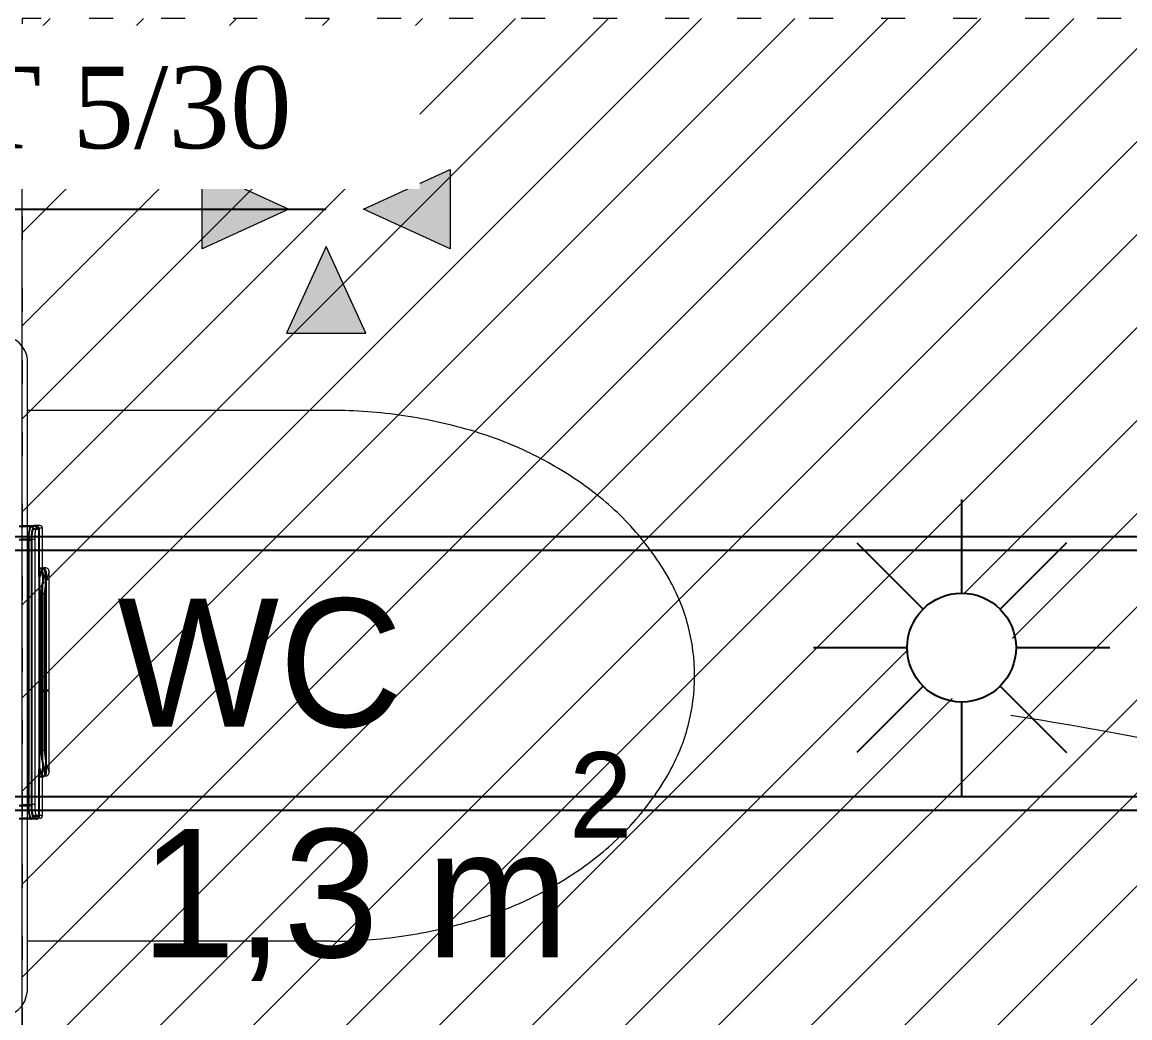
# Model space of a CAD drawing. Header units: centimetres. Extents: x 2666 to 9670, y 1889 to 5633.
# Drawn here: x 5291 to 5372.4, y 4320 to 4393.1 of the extents above; entities that cross this region are included whole.
import ezdxf

# ---------------------------------------------------------------- set-up
doc = ezdxf.new("R2010")
doc.units = ezdxf.units.CM
doc.header["$LTSCALE"] = 12.7
doc.linetypes.add('Style de ligne -5', pattern=[0.41656, 0.13885, -0.27771])
for name, color, linetype, lineweight in [('B aménagement intérieur', 7, 'Continuous', 5), ('B Faux plafonds-1', 7, 'Continuous', 5), ('B Général', 7, 'Continuous', 5), ('C ANNOTATIONS-prestations', 7, 'Continuous', 5), ('C ANNOTATIONS-texte', 7, 'Continuous', 5), ('C ANNOTATIONS-texte surfaces', 7, 'Continuous', 5), ('prlm-ELEC-CFO', 1, 'Continuous', 25)]:
    doc.layers.add(name, color=color, linetype=linetype, lineweight=lineweight)
for name, color, linetype in [('MTI900_Alu', 252, 'Continuous'), ('prlm-CHAUFF', 4, 'Continuous'), ('prlm-VMC', 93, 'Continuous')]:
    doc.layers.add(name, color=color, linetype=linetype)
doc.styles.add('Eurostile', font='')
doc.styles.add('prlm-vmc', font='pala.ttf', dxfattribs={"height": 14})
doc.styles.get('Eurostile').set_extended_font_data('Eurostile')

# ---------------------------------------------------------------- blocks, each defined once
blk = doc.blocks.new('G 100_80')
at = {"layer": 'B Général', "color": 7, "linetype": 'Continuous', "lineweight": 5}
for p, q in [((48.52, 43.75), (48.52, -43.75)), ((49.353, 10.75), (48.52, 10.75)), ((49.8, 10.75), (49.353, 10.75)), ((50, 10.55), (49.551, 10.55)), ((50, 10.55), (50, 7.06)), ((48.52, 9.75), (49.23, 9.75)), ((49.23, 9.75), (49.23, -9.75)), ((49.428, 9.75), (49.23, 9.75)), ((49.428, -9.75), (49.428, 9.75)), ((50.2, 7.65), (50, 7.65)), ((50.5, 7.35), (50.5, 7.35)), ((50.5, 7.35), (50.5, 1.416)), ((49.997, -5.76), (49.997, 5.76)), ((49.997, 5.74), (50.134, 5.74)), ((50.134, 1.416), (50.134, 5.74)), ((50.134, 1.416), (49.997, 1.416)), ((49.997, 1.307), (50.134, 1.307)), ((50.5, 1.416), (50.134, 1.416)), ((50.134, -5.74), (50.134, 1.307)), ((50.134, 1.307), (50.5, 1.307)), ((50.5, 1.307), (50.5, -7.35)), ((49.997, -5.74), (50.134, -5.74)), ((50, -7.037), (50, -10.55)), ((50.2, -7.65), (50, -7.65)), ((50.5, -7.35), (50.5, -7.35)), ((49.23, -9.75), (48.52, -9.75)), ((49.23, -9.75), (49.428, -9.75)), ((50, -10.55), (49.551, -10.55)), ((48.52, -10.75), (49.353, -10.75)), ((49.8, -10.75), (49.353, -10.75))]:
    blk.add_line(p, q, dxfattribs=at)
at = {"layer": 'B Général', "color": 7, "linetype": 'Continuous', "lineweight": 5, "flags": 128}
blk.add_lwpolyline([(9.5, -45), (9.5, 45), (48.52, 45), (48.52, -45)], close=True, dxfattribs=at)
for points in [[(49.23, 9.75, -0.052931), (49.238, 10.257, -0.052931), (49.353, 10.75)], [(49.8, 10.75, -0.198912), (49.941, 10.691, -0.198912), (50, 10.55)], [(49.998, 6.954, -0.015616), (50.088, 7.305, -0.015616), (50.2, 7.65)], [(50.134, 5.74, -0.052763), (50.232, 6.564, -0.052763), (50.5, 7.35)], [(50.2, 7.65, -0.198912), (50.412, 7.562, -0.198912), (50.5, 7.35)], [(50, -7.055), (50, -7.051, -0.000336), (49.997, -5.769), (49.997, -5.76)], [(50.5, -7.35, -0.052495), (50.232, -6.564, -0.052495), (50.134, -5.74)], [(50.2, -7.65, -0.015662), (50.088, -7.305, -0.015662), (49.998, -6.954)], [(50.5, -7.35, -0.198912), (50.412, -7.562, -0.198912), (50.2, -7.65)], [(49.353, -10.75, -0.057305), (49.234, -10.257, -0.057305), (49.23, -9.75)], [(50, -10.55, -0.198912), (49.941, -10.691, -0.198912), (49.8, -10.75)]]:
    blk.add_lwpolyline(points, format="xyb", dxfattribs=at)
blk.add_lwpolyline([(49.997, 5.76), (50, 7.067), (50, 7.068)], dxfattribs=at)
at = {"layer": 'B Général', "color": 7, "linetype": 'Continuous', "lineweight": 5}
for points, knots in [([(49.353, 10.75), (49.355, 10.75), (49.382, 10.75), (49.428, 10.736), (49.462, 10.717), (49.488, 10.698), (49.509, 10.674), (49.527, 10.647), (49.539, 10.619), (49.55, 10.579), (49.551, 10.554), (49.551, 10.552), (49.551, 10.55)], [0, 0, 0, 1, 2, 3, 4, 5, 6, 7, 8, 9, 9, 10, 10, 10]), ([(49.428, 9.75), (49.426, 10.038), (49.478, 10.413), (49.517, 10.522), (49.54, 10.549), (49.55, 10.55), (49.551, 10.55), (49.551, 10.55)], [0, 0, 0, 1, 2, 3, 4, 4, 5, 5, 5]), ([(49.551, -10.55), (49.517, -10.533), (49.484, -10.424), (49.425, -10.055), (49.428, -9.753), (49.428, -9.752), (49.428, -9.75)], [0, 0, 0, 1, 2, 3, 3, 4, 4, 4]), ([(49.551, -10.55), (49.551, -10.552), (49.55, -10.579), (49.537, -10.626), (49.518, -10.661), (49.499, -10.686), (49.475, -10.708), (49.449, -10.726), (49.421, -10.738), (49.382, -10.749), (49.356, -10.75), (49.355, -10.75), (49.353, -10.75)], [0, 0, 0, 1, 2, 3, 4, 5, 6, 7, 8, 9, 9, 10, 10, 10])]:
    blk.add_open_spline(points, degree=2, knots=knots, dxfattribs=at)
at = {"layer": 'C ANNOTATIONS-prestations'}
blk.add_line((48.52, -43.75), (47.42, -43.75), dxfattribs=at)
blk = doc.blocks.new('A n0.MTI900_Alu_390')
at = {"layer": 'MTI900_Alu', "color": 1, "linetype": 'Continuous'}
for p, q in [((-1.075, -3.9853), (-1.075, -3.902)), ((-0.975, -3.902), (-0.975, -3.973)), ((0.975, -3.973), (0.975, -3.902)), ((1.075, -3.902), (1.075, -3.9853)), ((-1.075, -4.03), (-1.075, -3.9853)), ((-0.975, -3.973), (0.975, -3.973)), ((-0.975, -3.9928), (-0.975, -3.973)), ((0.975, -3.973), (0.975, -3.9928)), ((1.075, -4.03), (1.075, -3.9853)), ((-1.055, -4.05), (-1.055, -4.0051)), ((-1.055, -4.05), (-0.706, -4.05)), ((0.975, -3.9928), (-0.975, -3.9928)), ((-0.765, -4.07), (-0.765, -4.05)), ((0.576, -4.0497), (-0.576, -4.0497)), ((-0.574, -4.0497), (-0.574, -4.0634)), ((-0.1416, -4.0634), (-0.574, -4.0634)), ((-0.1416, -4.0634), (-0.1416, -4.0497)), ((-0.1416, -4.1), (-0.1416, -4.0634)), ((-0.1307, -4.0497), (-0.1307, -4.0634)), ((0.574, -4.0634), (-0.1307, -4.0634)), ((-0.1307, -4.0634), (-0.1307, -4.1)), ((0.574, -4.0497), (0.574, -4.0634)), ((0.7037, -4.05), (1.055, -4.05)), ((0.765, -4.07), (0.765, -4.05)), ((1.055, -4.05), (1.055, -4.0051)), ((-0.735, -4.1), (-0.735, -4.1)), ((-0.735, -4.1), (-0.1416, -4.1)), ((-0.1307, -4.1), (0.735, -4.1)), ((0.735, -4.1), (0.735, -4.1))]:
    blk.add_line(p, q, dxfattribs=at)
for centre, radius, start, end in [((-0.9965, -4.212), 0.2399, 84.86995, 109.10907), ((0.9987, -4.1937), 0.2219, 69.89148, 96.1295), ((-1.055, -4.03), 0.02, 180, 270), ((-0.5689, -4.6164), 0.5805, 102.58374, 109.74123), ((-0.5689, -4.4578), 0.3944, 90.7355, 114.8981), ((0.5685, -4.4598), 0.3964, 65.16337, 89.20304), ((0.5693, -4.6145), 0.5786, 70.22595, 77.40425), ((1.055, -4.03), 0.02, 270, 0), ((-0.735, -4.07), 0.03, 180, 270), ((0.735, -4.07), 0.03, 270, 0)]:
    blk.add_arc(centre, radius, start, end, dxfattribs=at)
for centre, major_axis, start_param, end_param in [((-1.055, -3.9853), (0.02, 0), 3.141593, 4.712389), ((1.055, -3.9853), (-0.02, 0), 1.570796, 3.141593)]:
    blk.add_ellipse(centre, major_axis=major_axis, ratio=0.989815, start_param=start_param, end_param=end_param, dxfattribs=at)
for points, knots in [([(-0.975, -3.9928), (-0.9803, -3.9928), (-0.9856, -3.9929), (-0.996, -3.9932), (-1.0011, -3.9934), (-1.0083, -3.9939), (-1.0107, -3.9941), (-1.0153, -3.9945), (-1.0176, -3.9947), (-1.0241, -3.9955), (-1.0281, -3.996), (-1.0355, -3.9972), (-1.0388, -3.9978), (-1.0446, -3.9991), (-1.047, -3.9998), (-1.05, -4.0009), (-1.0509, -4.0013), (-1.0524, -4.0021), (-1.053, -4.0024), (-1.0545, -4.0036), (-1.055, -4.0043), (-1.055, -4.0051)], [0, 0, 0, 0, 0.125, 0.125, 0.25, 0.25, 0.3125, 0.3125, 0.375, 0.375, 0.5, 0.5, 0.625, 0.625, 0.75, 0.75, 0.8125, 0.8125, 0.875, 0.875, 1, 1, 1, 1]), ([(-0.576, -4.0497), (-0.5891, -4.0497), (-0.6021, -4.0497), (-0.6211, -4.0498), (-0.6274, -4.0498), (-0.6399, -4.0498), (-0.6461, -4.0498), (-0.6642, -4.0499), (-0.6756, -4.0499), (-0.6918, -4.05), (-0.6971, -4.05), (-0.7038, -4.05), (-0.7053, -4.05), (-0.7068, -4.05)], [0, 0, 0, 0, 0.125, 0.125, 0.1875, 0.1875, 0.25, 0.25, 0.375, 0.375, 0.4375, 0.4375, 0.4568651, 0.4568651, 0.4568651, 0.4568651]), ([(0.7055, -4.05), (0.6995, -4.05), (0.6933, -4.05), (0.6813, -4.05), (0.6756, -4.0499), (0.6642, -4.0499), (0.6524, -4.0499), (0.6402, -4.0498), (0.6278, -4.0498), (0.6214, -4.0498), (0.6021, -4.0497), (0.5891, -4.0497), (0.576, -4.0497)], [0.5494968, 0.5494968, 0.5494968, 0.5494968, 0.625, 0.625, 0.6875, 0.6875, 0.75, 0.8125, 0.8125, 0.875, 0.875, 1, 1, 1, 1]), ([(1.055, -4.0051), (1.055, -4.0043), (1.0545, -4.0036), (1.053, -4.0024), (1.0523, -4.002), (1.0508, -4.0013), (1.0491, -4.0006), (1.0469, -3.9998), (1.0444, -3.9991), (1.0431, -3.9988), (1.0387, -3.9978), (1.0354, -3.9971), (1.0299, -3.9963), (1.028, -3.996), (1.0239, -3.9955), (1.0218, -3.9952), (1.0153, -3.9945), (1.0107, -3.9941), (1.0034, -3.9936), (1.0009, -3.9935), (0.9958, -3.9932), (0.9933, -3.9931), (0.9856, -3.9929), (0.9803, -3.9928), (0.975, -3.9928)], [0, 0, 0, 0, 0.125, 0.125, 0.1875, 0.1875, 0.25, 0.3125, 0.3125, 0.375, 0.375, 0.5, 0.5, 0.5625, 0.5625, 0.625, 0.625, 0.75, 0.75, 0.8125, 0.8125, 0.875, 0.875, 1, 1, 1, 1])]:
    blk.add_open_spline(points, degree=3, knots=knots, dxfattribs=at)
blk = doc.blocks.new('xi.bep')
at = {"layer": 'prlm-VMC', "linetype": 'ByBlock', "lineweight": 5}
h = blk.add_hatch(color=0, dxfattribs=at)
h.paths.add_polyline_path([(0, 2.736), (2.921, 9.103), (-2.921, 9.103)])
h.paths.add_polyline_path([(9.103, -2.921), (9.103, 2.921), (2.736, 0)])
h.paths.add_polyline_path([(2.921, -9.103), (0, -2.736), (-2.921, -9.103)])
h.paths.add_polyline_path([(-9.103, -2.921), (-2.736, 0), (-9.103, 2.921)])
at = {"layer": 'prlm-VMC', "color": 0, "linetype": 'ByBlock', "lineweight": 5, "flags": 128}
for points in [[(2.921, 9.103), (-2.921, 9.103), (0, 2.736)], [(-9.103, -2.921), (-9.103, 2.921), (-2.736, 0)], [(9.103, 2.921), (9.103, -2.921), (2.736, 0)], [(-2.921, -9.103), (2.921, -9.103), (0, -2.736)]]:
    blk.add_lwpolyline(points, close=True, dxfattribs=at)
blk = doc.blocks.new('xi.SPOT')
at = {"color": 0, "lineweight": 5}
blk.add_wipeout([(-4, 0), (-2.828, -2.828), (0, -4), (2.828, -2.828), (4, 0), (2.828, 2.828), (0, 4), (-2.828, 2.828)], dxfattribs=at).dxf.layer = 'prlm-ELEC-CFO'
at = {"layer": 'prlm-ELEC-CFO', "color": 0, "linetype": 'ByBlock', "lineweight": -2, "flags": 128}
for points in [[(0, 10.878), (0, 4)], [(-7.692, 7.692), (-2.828, 2.828)], [(7.692, 7.692), (2.828, 2.828)], [(-10.878, 0), (-4, 0)], [(4, 0), (10.878, 0)], [(-2.828, -2.828), (-7.692, -7.692)], [(2.828, -2.828), (7.692, -7.692)], [(0, -4), (0, -10.878)]]:
    blk.add_lwpolyline(points, dxfattribs=at)
at = {"layer": 'prlm-ELEC-CFO', "color": 0, "linetype": 'ByBlock', "lineweight": -2}
blk.add_circle((0, 0), 4, dxfattribs=at)
blk = doc.blocks.new('200_wc-2')
at = {"layer": 'B Général', "color": 7, "linetype": 'Continuous', "lineweight": 5}
for p, q in [((-25, -20.1), (-25, 0)), ((-24.9, 0.1), (24.9, 0.1)), ((25, -20.1), (25, 0)), ((-19.5, -44.2), (-19.5, -21.9)), ((19.5, -44.2), (19.5, -21.9))]:
    blk.add_line(p, q, dxfattribs=at)
at = {"layer": 'B Général', "color": 7, "linetype": 'Continuous', "lineweight": 5, "flags": 128}
blk.add_lwpolyline([(-25, -20.1), (-24.9, -20.6), (-24.75, -20.9), (-24.55, -21.2), (-24.3, -21.45), (-23.9, -21.7), (-23.4, -21.85), (-23.15, -21.9), (23.25, -21.9), (23.55, -21.85), (23.9, -21.7), (24.2, -21.5), (24.45, -21.3), (24.65, -21.05), (24.8, -20.75), (24.9, -20.5), (24.95, -20.3), (25, -20.1)], dxfattribs=at)
for points in [[(-19.5, -44.199), (-19.5, -44.2, 0.036537), (-19.11, -49.53, 0.035337), (-17.941, -54.747), (-17.94, -54.75, 0.041299), (-16.221, -59.088), (-16.22, -59.09), (-16.217, -59.097, 0.041783), (-13.79, -63.08, 0.053503), (-10.774, -66.396), (-10.77, -66.4, 0.054816), (-7.122, -69.019), (-7.12, -69.02, 0.063755), (-3.68, -70.42), (-3.678, -70.421, 0.064897), (0, -70.9)], [(0, -70.9, 0.064897), (3.678, -70.421), (3.68, -70.42, 0.063726), (7.12, -69.02), (7.122, -69.019, 0.054816), (10.77, -66.4), (10.774, -66.396, 0.053503), (13.79, -63.08, 0.041783), (16.217, -59.097), (16.22, -59.09), (16.221, -59.088, 0.041299), (17.94, -54.75), (17.941, -54.747, 0.035337), (19.11, -49.53, 0.036556), (19.5, -44.2)]]:
    blk.add_lwpolyline(points, format="xyb", dxfattribs=at)
at = {"layer": 'B Général', "color": 7, "linetype": 'Continuous', "lineweight": 5}
for centre, start, end in [((-24.9, 0), 90, 180), ((24.9, 0), 0, 90)]:
    blk.add_arc(centre, 0.1, start, end, dxfattribs=at)

msp = doc.modelspace()

# ---------------------------------------------------------------- hatches: boundary and pattern name
at = {"layer": 'B Faux plafonds-1', "linetype": 'Continuous', "lineweight": 5, "true_color": 0xaaaaaa}
h = msp.add_hatch(dxfattribs=at)
h.set_pattern_fill('F_P__SOFFITE', color=253, style=0, pattern_type=2)
h.set_pattern_definition([(45, (5697.463, 4702.054), (-3.527778, 3.30729), [])])
h.paths.add_polyline_path([(5291.038, 4300.389), (5433.038, 4300.389), (5433.038, 4393.389), (5291.038, 4393.389)])

# ---------------------------------------------------------------- linework, layer by layer
at = {"layer": 'B aménagement intérieur', "color": 7, "linetype": 'Style de ligne -5', "lineweight": 5, "flags": 128}
msp.add_lwpolyline([(5291.038, 4300.389), (5433.038, 4300.389), (5433.038, 4393.389), (5291.038, 4393.389)], close=True, dxfattribs=at)
at = {"layer": 'prlm-CHAUFF', "ltscale": 50}
for p, q in [((5286.809, 4355.344), (5398.811, 4355.344)), ((5286.809, 4354.344), (5399.811, 4354.344)), ((5286.913, 4336.244), (5605.314, 4336.244)), ((5286.913, 4335.244), (5606.314, 4335.244))]:
    msp.add_line(p, q, dxfattribs=at)
at = {"layer": 'prlm-VMC'}
msp.add_lwpolyline([(5242.719, 4379.39), (5313.374, 4379.39)], dxfattribs=at)

# ---------------------------------------------------------------- block references
at = {"layer": 'B aménagement intérieur', "color": 7, "xscale": -1, "rotation": 180}
msp.add_blockref('G 100_80', (5242.531, 4345.389), dxfattribs=at)
at = {"layer": 'B Général', "rotation": 90}
msp.add_blockref('200_wc-2', (5269.536, 4345.104), dxfattribs=at)
at = {"layer": 'prlm-VMC'}
msp.add_blockref('xi.bep', (5313.374, 4379.39), dxfattribs=at)

# ---------------------------------------------------------------- texts
at = {"layer": 'C ANNOTATIONS-texte', "insert": (5308.513, 4341.229), "char_height": 9.412, "attachment_point": 8, "line_spacing_factor": 0.894142, "style": 'Eurostile'}
msp.add_mtext('WC', dxfattribs=at)
at = {"layer": 'C ANNOTATIONS-texte surfaces', "insert": (5317.802, 4339.493), "char_height": 9.412, "attachment_point": 2, "line_spacing_factor": 0.894142, "style": 'Eurostile'}
msp.add_mtext('1,3 m{\\H0.6667x;\\S2^ ;}', dxfattribs=at)

# ---------------------------------------------------------------- next in the draw order: block references
at = {"layer": 'prlm-ELEC-CFO'}
msp.add_blockref('xi.SPOT', (5360.05, 4347.172), dxfattribs=at)

# ---------------------------------------------------------------- next in the draw order: texts
at = {"layer": 'prlm-VMC', "ltscale": 25, "insert": (5287.937, 4386.818), "char_height": 6, "width": 58.61474, "attachment_point": 5, "line_spacing_factor": 0.8, "style": 'prlm-vmc', "bg_fill": 2}
msp.add_mtext('Alizé T 5/30', dxfattribs=at)

# ---------------------------------------------------------------- next in the draw order: linework, layer by layer
at = {"layer": 'prlm-ELEC-CFO', "lineweight": 13}
msp.add_spline([(5407.519, 4307.418), (5394.493, 4331.597), (5363.658, 4342.191)], degree=3, dxfattribs=at)

# ---------------------------------------------------------------- next in the draw order: block references
at = {"layer": 'prlm-CHAUFF', "xscale": 9.999999999999975, "yscale": 9.999999999999975, "zscale": 9.999999999999975, "rotation": 89.99988466022917}
msp.add_blockref('A n0.MTI900_Alu_390', (5251.791, 4345.337), dxfattribs=at)

doc.saveas('drawing.dxf')
